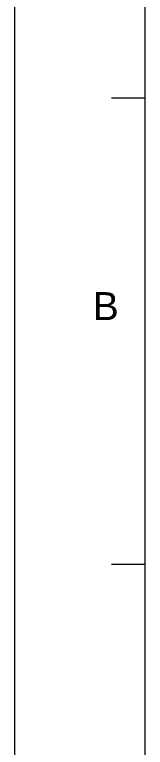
# Model space of a CAD drawing. Header units: inches. Extents: x 3989 to 4711, y 2881 to 3348.
# Drawn here: x 3989.4 to 4013.9, y 3129.1 to 3267.2 of the extents above; entities that cross this region are included whole.
import ezdxf
from ezdxf.enums import TextEntityAlignment as Align

# ---------------------------------------------------------------- set-up
doc = ezdxf.new("R2010")
doc.units = ezdxf.units.IN
doc.header["$MEASUREMENT"] = 0
doc.layers.add('ROTULO', color=7, linetype='Continuous')
doc.styles.add('SANSSERIF', font='sas_____.pfb')

msp = doc.modelspace()

# ---------------------------------------------------------------- linework, layer by layer
at = {"color": 18, "lineweight": 0, "true_color": 0x000000}
for p, q in [((3989.35502, 2880.95958), (3989.35502, 3348.05493)), ((4013.93899, 2889.73957), (4013.93899, 3339.27494)), ((4007.54745, 3251.47506), (4013.93899, 3251.47506)), ((4007.54745, 3163.67519), (4013.93899, 3163.67519))]:
    msp.add_line(p, q, dxfattribs=at)

# ---------------------------------------------------------------- texts
at = {"layer": 'ROTULO', "color": 18, "lineweight": 0, "true_color": 0x000000, "style": 'SANSSERIF'}
msp.add_text('B', height=5.26799, dxfattribs=at).set_placement((4006.48918, 3209.62525), align=Align.CENTER)

doc.saveas('drawing.dxf')
